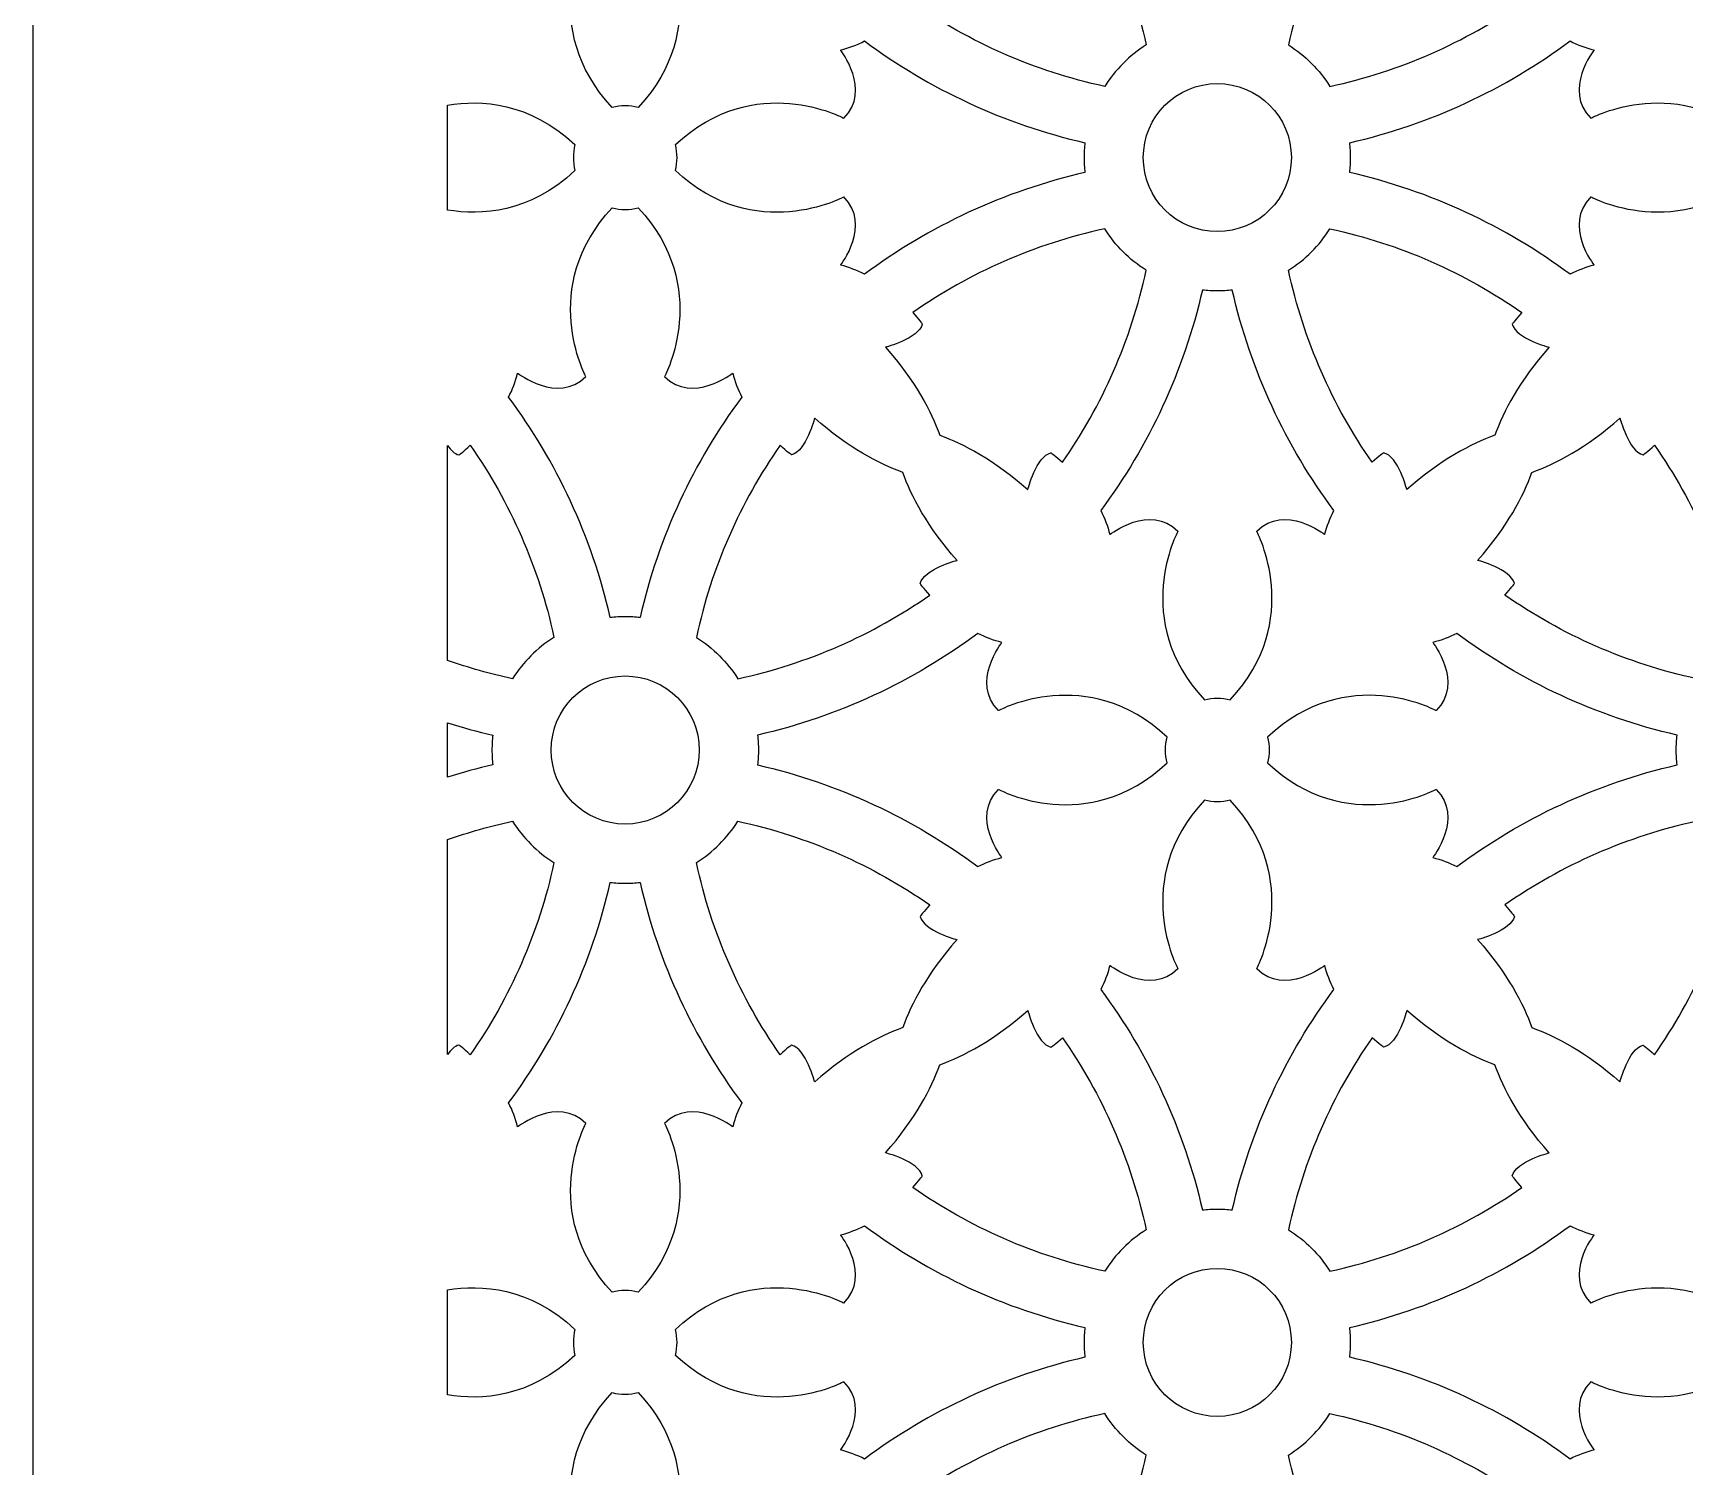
# Model space of a CAD drawing. Header units: centimetres. Extents: x -9.3 to 7.4, y -14.2 to 13.8.
# Drawn here: x -9.303 to -5.749, y -0.43 to 2.652 of the extents above; entities that cross this region are included whole.
import ezdxf

# ---------------------------------------------------------------- set-up
doc = ezdxf.new("R2010")
doc.units = ezdxf.units.CM
doc.header["$MEASUREMENT"] = 0
doc.layers.add('layer 1', color=7, linetype='Continuous')

msp = doc.modelspace()

# ---------------------------------------------------------------- linework, layer by layer
at = {"layer": 'layer 1', "color": 177}
msp.add_open_spline([(-1.66087, 13.84713), (-4.20808, 13.84713), (-6.7553, 13.84713), (-9.30251, 13.84713), (-9.30251, 13.84713), (-9.30251, 5.33379), (-9.30251, -3.17955), (-9.30251, -11.69289), (-9.30251, -11.69289), (-9.30248, -11.69289), (-9.30246, -11.69289), (-9.30244, -11.69289), (-9.30244, -11.69289), (-9.30244, -12.51932), (-9.30244, -13.34575), (-9.30244, -14.17218), (-9.30244, -14.17218), (-9.00527, -14.17218), (-8.7081, -14.17218), (-8.41092, -14.17218), (-8.41092, -14.17218), (-8.41092, -14.04482), (-8.41092, -13.91746), (-8.41092, -13.79009), (-8.41092, -13.79009), (-8.09658, -13.79009), (-7.78223, -13.79009), (-7.46788, -13.79009), (-7.46788, -13.79009), (-7.46788, -13.54122), (-7.46788, -13.29235), (-7.46788, -13.04347), (-7.46788, -13.04347), (-7.34071, -13.04094), (-7.21354, -13.0384), (-7.08637, -13.03586), (-7.08637, -13.03586), (-7.06378, -13.10026), (-7.03419, -13.1561), (-6.98505, -13.20539), (-6.98505, -13.20539), (-6.93693, -13.25366), (-6.88721, -13.28349), (-6.82881, -13.29707), (-6.82881, -13.29707), (-6.75152, -13.31504), (-6.66989, -13.30722), (-6.60784, -13.25309), (-6.60784, -13.25309), (-6.5478, -13.20069), (-6.51316, -13.11678), (-6.50071, -13.03673), (-6.50071, -13.03673), (-6.46518, -13.04032), (-6.43496, -13.03949), (-6.40646, -13.03541), (-6.40646, -13.03541), (-6.26424, -13.01506), (-6.19706, -12.92507), (-6.18506, -12.78937), (-6.18506, -12.78937), (-6.18211, -12.75611), (-6.18446, -12.72328), (-6.19502, -12.69438), (-6.19502, -12.69438), (-6.19278, -12.69494), (-6.19055, -12.6955), (-6.18832, -12.69605), (-6.18832, -12.69605), (-6.13812, -12.71341), (-6.08794, -12.73076), (-6.03775, -12.74811), (-6.03775, -12.74811), (-6.00764, -13.05564), (-5.77016, -13.29507), (-5.48166, -13.29507), (-5.48166, -13.29507), (-5.19316, -13.29507), (-4.95568, -13.05564), (-4.92556, -12.74811), (-4.92556, -12.74811), (-4.87538, -12.73076), (-4.82519, -12.71341), (-4.77501, -12.69605), (-4.77501, -12.69605), (-4.77277, -12.6955), (-4.77053, -12.69494), (-4.76831, -12.69438), (-4.76831, -12.69438), (-4.77887, -12.72328), (-4.78121, -12.75611), (-4.77827, -12.78937), (-4.77827, -12.78937), (-4.76626, -12.92507), (-4.69908, -13.01506), (-4.55686, -13.03541), (-4.55686, -13.03541), (-4.52836, -13.03949), (-4.49814, -13.04032), (-4.46261, -13.03673), (-4.46261, -13.03673), (-4.45017, -13.11678), (-4.41552, -13.20069), (-4.35547, -13.25309), (-4.35547, -13.25309), (-4.29342, -13.30722), (-4.2118, -13.31504), (-4.1345, -13.29707), (-4.1345, -13.29707), (-4.07611, -13.28349), (-4.02638, -13.25366), (-3.97827, -13.20539), (-3.97827, -13.20539), (-3.92913, -13.1561), (-3.89954, -13.10026), (-3.87695, -13.03586), (-3.87695, -13.03586), (-3.74978, -13.0384), (-3.62261, -13.04094), (-3.49544, -13.04347), (-3.49544, -13.04347), (-3.49544, -13.29235), (-3.49544, -13.54122), (-3.49544, -13.79009), (-3.49544, -13.79009), (-3.18109, -13.79009), (-2.86674, -13.79009), (-2.5524, -13.79009), (-2.5524, -13.79009), (-2.5524, -13.91746), (-2.5524, -14.04482), (-2.5524, -14.17218), (-2.5524, -14.17218), (-2.25523, -14.17218), (-1.95805, -14.17218), (-1.66087, -14.17218), (-1.66087, -14.17218), (-1.66087, -13.34575), (-1.66087, -12.51932), (-1.66087, -11.69289), (-1.66087, -11.69289), (-1.66087, -3.17955), (-1.66087, 5.33379), (-1.66087, 13.84713)], degree=3, knots=[0, 0, 0, 0, 0.027027, 0.027027, 0.027027, 0.027027, 0.0540541, 0.0540541, 0.0540541, 0.0540541, 0.0810811, 0.0810811, 0.0810811, 0.0810811, 0.1081081, 0.1081081, 0.1081081, 0.1081081, 0.1351351, 0.1351351, 0.1351351, 0.1351351, 0.1621622, 0.1621622, 0.1621622, 0.1621622, 0.1891892, 0.1891892, 0.1891892, 0.1891892, 0.2162162, 0.2162162, 0.2162162, 0.2162162, 0.2432432, 0.2432432, 0.2432432, 0.2432432, 0.2702703, 0.2702703, 0.2702703, 0.2702703, 0.2972973, 0.2972973, 0.2972973, 0.2972973, 0.3243243, 0.3243243, 0.3243243, 0.3243243, 0.3513514, 0.3513514, 0.3513514, 0.3513514, 0.3783784, 0.3783784, 0.3783784, 0.3783784, 0.4054054, 0.4054054, 0.4054054, 0.4054054, 0.4324324, 0.4324324, 0.4324324, 0.4324324, 0.4594595, 0.4594595, 0.4594595, 0.4594595, 0.4864865, 0.4864865, 0.4864865, 0.4864865, 0.5135135, 0.5135135, 0.5135135, 0.5135135, 0.5405405, 0.5405405, 0.5405405, 0.5405405, 0.5675676, 0.5675676, 0.5675676, 0.5675676, 0.5945946, 0.5945946, 0.5945946, 0.5945946, 0.6216216, 0.6216216, 0.6216216, 0.6216216, 0.6486486, 0.6486486, 0.6486486, 0.6486486, 0.6756757, 0.6756757, 0.6756757, 0.6756757, 0.7027027, 0.7027027, 0.7027027, 0.7027027, 0.7297297, 0.7297297, 0.7297297, 0.7297297, 0.7567568, 0.7567568, 0.7567568, 0.7567568, 0.7837838, 0.7837838, 0.7837838, 0.7837838, 0.8108108, 0.8108108, 0.8108108, 0.8108108, 0.8378378, 0.8378378, 0.8378378, 0.8378378, 0.8648649, 0.8648649, 0.8648649, 0.8648649, 0.8918919, 0.8918919, 0.8918919, 0.8918919, 0.9189189, 0.9189189, 0.9189189, 0.9189189, 0.9459459, 0.9459459, 0.9459459, 0.9459459, 1, 1, 1, 1], dxfattribs=at)
at = {"layer": 'layer 1', "color": 7}
for points, knots in [([(-7.77808, 2.89957), (-7.88133, 3.03852), (-7.95698, 3.1992), (-7.99682, 3.37352), (-7.99682, 3.37352), (-8.00736, 3.37235), (-8.01806, 3.37173), (-8.0289, 3.37173), (-8.0289, 3.37173), (-8.03974, 3.37173), (-8.05045, 3.37235), (-8.06098, 3.37352), (-8.06098, 3.37352), (-8.10081, 3.1992), (-8.17646, 3.03852), (-8.27971, 2.89957), (-8.27971, 2.89957), (-8.27135, 2.88336), (-8.26449, 2.86603), (-8.26021, 2.84787), (-8.26021, 2.84787), (-8.26021, 2.84787), (-8.17405, 2.91566), (-8.11358, 2.85518), (-8.11358, 2.85518), (-8.11358, 2.85518), (-8.21703, 2.66396), (-8.05675, 2.49265), (-8.05675, 2.49265), (-8.03849, 2.49734), (-8.01929, 2.49734), (-8.00103, 2.49265), (-8.00103, 2.49265), (-7.84076, 2.66397), (-7.94422, 2.85518), (-7.94422, 2.85518), (-7.94422, 2.85518), (-7.88374, 2.91566), (-7.7976, 2.84787), (-7.7976, 2.84787), (-7.7976, 2.84787), (-7.79331, 2.86603), (-7.78643, 2.88336), (-7.77808, 2.89957)], [0, 0, 0, 0, 0.0833333, 0.0833333, 0.0833333, 0.0833333, 0.1666667, 0.1666667, 0.1666667, 0.1666667, 0.25, 0.25, 0.25, 0.25, 0.3333333, 0.3333333, 0.3333333, 0.3333333, 0.4166667, 0.4166667, 0.4166667, 0.4166667, 0.5, 0.5, 0.5, 0.5, 0.5833333, 0.5833333, 0.5833333, 0.5833333, 0.6666667, 0.6666667, 0.6666667, 0.6666667, 0.75, 0.75, 0.75, 0.75, 0.8333333, 0.8333333, 0.8333333, 0.8333333, 1, 1, 1, 1]), ([(-6.99751, 2.53784), (-6.97477, 2.57369), (-6.9443, 2.60418), (-6.90843, 2.62691), (-6.90843, 2.62691), (-6.94089, 2.7777), (-7.00302, 2.91746), (-7.0884, 3.03978), (-7.0884, 3.03978), (-7.10297, 3.02656), (-7.11306, 3.01918), (-7.11306, 3.01918), (-7.11306, 3.01918), (-7.14421, 3.02651), (-7.16298, 3.09842), (-7.16298, 3.09842), (-7.16298, 3.09842), (-7.23503, 3.03439), (-7.30128, 3.00004), (-7.35225, 2.98162), (-7.35225, 2.98162), (-7.37065, 2.93066), (-7.40499, 2.86443), (-7.46904, 2.79236), (-7.46904, 2.79236), (-7.46904, 2.79236), (-7.39712, 2.77359), (-7.38978, 2.74243), (-7.38978, 2.74243), (-7.38978, 2.74243), (-7.39716, 2.73236), (-7.41039, 2.71779), (-7.41039, 2.71779), (-7.28805, 2.63241), (-7.14829, 2.57029), (-6.99751, 2.53784)], [0, 0, 0, 0, 0.1, 0.1, 0.1, 0.1, 0.2, 0.2, 0.2, 0.2, 0.3, 0.3, 0.3, 0.3, 0.4, 0.4, 0.4, 0.4, 0.5, 0.5, 0.5, 0.5, 0.6, 0.6, 0.6, 0.6, 0.7, 0.7, 0.7, 0.7, 0.8, 0.8, 0.8, 0.8, 1, 1, 1, 1]), ([(-6.51308, 2.53784), (-6.53581, 2.57369), (-6.56629, 2.60418), (-6.60215, 2.62691), (-6.60215, 2.62691), (-6.56969, 2.7777), (-6.50757, 2.91746), (-6.42219, 3.03978), (-6.42219, 3.03978), (-6.40762, 3.02656), (-6.39755, 3.01918), (-6.39755, 3.01918), (-6.39755, 3.01918), (-6.36639, 3.02651), (-6.34762, 3.09842), (-6.34762, 3.09842), (-6.34762, 3.09842), (-6.27555, 3.03439), (-6.2093, 3.00004), (-6.15835, 2.98162), (-6.15835, 2.98162), (-6.13994, 2.93066), (-6.10559, 2.86443), (-6.04156, 2.79236), (-6.04156, 2.79236), (-6.04156, 2.79236), (-6.11347, 2.77359), (-6.1208, 2.74243), (-6.1208, 2.74243), (-6.1208, 2.74243), (-6.11343, 2.73236), (-6.1002, 2.71779), (-6.1002, 2.71779), (-6.22253, 2.63241), (-6.3623, 2.57029), (-6.51308, 2.53784)], [0, 0, 0, 0, 0.1, 0.1, 0.1, 0.1, 0.2, 0.2, 0.2, 0.2, 0.3, 0.3, 0.3, 0.3, 0.4, 0.4, 0.4, 0.4, 0.5, 0.5, 0.5, 0.5, 0.6, 0.6, 0.6, 0.6, 0.7, 0.7, 0.7, 0.7, 0.8, 0.8, 0.8, 0.8, 1, 1, 1, 1]), ([(-7.04185, 2.38468), (-7.04185, 2.39553), (-7.04123, 2.40622), (-7.04005, 2.41674), (-7.04005, 2.41674), (-7.21439, 2.45657), (-7.37507, 2.53223), (-7.51402, 2.6355), (-7.51402, 2.6355), (-7.53023, 2.62714), (-7.54756, 2.62028), (-7.56572, 2.61598), (-7.56572, 2.61598), (-7.56572, 2.61598), (-7.49792, 2.52985), (-7.5584, 2.46937), (-7.5584, 2.46937), (-7.5584, 2.46937), (-7.7496, 2.5728), (-7.92091, 2.41254), (-7.92091, 2.41254), (-7.91623, 2.39427), (-7.91623, 2.37509), (-7.92093, 2.35682), (-7.92093, 2.35682), (-7.7496, 2.19655), (-7.55841, 2.30001), (-7.55841, 2.30001), (-7.55841, 2.30001), (-7.49792, 2.23953), (-7.56572, 2.15338), (-7.56572, 2.15338), (-7.56572, 2.15338), (-7.54756, 2.1491), (-7.53023, 2.14222), (-7.51402, 2.13387), (-7.51402, 2.13387), (-7.37507, 2.23715), (-7.21439, 2.31279), (-7.04005, 2.35262), (-7.04005, 2.35262), (-7.04123, 2.36315), (-7.04185, 2.37384), (-7.04185, 2.38468)], [0, 0, 0, 0, 0.0833333, 0.0833333, 0.0833333, 0.0833333, 0.1666667, 0.1666667, 0.1666667, 0.1666667, 0.25, 0.25, 0.25, 0.25, 0.3333333, 0.3333333, 0.3333333, 0.3333333, 0.4166667, 0.4166667, 0.4166667, 0.4166667, 0.5, 0.5, 0.5, 0.5, 0.5833333, 0.5833333, 0.5833333, 0.5833333, 0.6666667, 0.6666667, 0.6666667, 0.6666667, 0.75, 0.75, 0.75, 0.75, 0.8333333, 0.8333333, 0.8333333, 0.8333333, 1, 1, 1, 1]), ([(-5.99657, 2.6355), (-6.13551, 2.53223), (-6.2962, 2.45657), (-6.47053, 2.41674), (-6.47053, 2.41674), (-6.46937, 2.40622), (-6.46873, 2.39553), (-6.46873, 2.38468), (-6.46873, 2.38468), (-6.46873, 2.37384), (-6.46937, 2.36315), (-6.47053, 2.35262), (-6.47053, 2.35262), (-6.2962, 2.31279), (-6.13552, 2.23713), (-5.99657, 2.13387), (-5.99657, 2.13387), (-5.98036, 2.14222), (-5.96302, 2.1491), (-5.94486, 2.15338), (-5.94486, 2.15338), (-5.94486, 2.15338), (-6.01268, 2.23953), (-5.95218, 2.30001), (-5.95218, 2.30001), (-5.95218, 2.30001), (-5.76096, 2.19655), (-5.58967, 2.35682), (-5.58967, 2.35682), (-5.59435, 2.37507), (-5.59435, 2.3943), (-5.58967, 2.41255), (-5.58967, 2.41255), (-5.76098, 2.57283), (-5.95218, 2.46937), (-5.95218, 2.46937), (-5.95218, 2.46937), (-6.01268, 2.52985), (-5.94486, 2.61598), (-5.94486, 2.61598), (-5.94486, 2.61598), (-5.96302, 2.62028), (-5.98036, 2.62714), (-5.99657, 2.6355)], [0, 0, 0, 0, 0.0833333, 0.0833333, 0.0833333, 0.0833333, 0.1666667, 0.1666667, 0.1666667, 0.1666667, 0.25, 0.25, 0.25, 0.25, 0.3333333, 0.3333333, 0.3333333, 0.3333333, 0.4166667, 0.4166667, 0.4166667, 0.4166667, 0.5, 0.5, 0.5, 0.5, 0.5833333, 0.5833333, 0.5833333, 0.5833333, 0.6666667, 0.6666667, 0.6666667, 0.6666667, 0.75, 0.75, 0.75, 0.75, 0.8333333, 0.8333333, 0.8333333, 0.8333333, 1, 1, 1, 1]), ([(-6.7553, 2.54388), (-6.84321, 2.54388), (-6.9145, 2.47259), (-6.9145, 2.38468), (-6.9145, 2.38468), (-6.9145, 2.29677), (-6.84321, 2.22549), (-6.7553, 2.22549), (-6.7553, 2.22549), (-6.66739, 2.22549), (-6.5961, 2.29677), (-6.5961, 2.38468), (-6.5961, 2.38468), (-6.5961, 2.47259), (-6.66739, 2.54388), (-6.7553, 2.54388)], [0, 0, 0, 0, 0.2, 0.2, 0.2, 0.2, 0.4, 0.4, 0.4, 0.4, 0.6, 0.6, 0.6, 0.6, 1, 1, 1, 1]), ([(-8.41098, 2.49741), (-8.41098, 2.42227), (-8.41098, 2.34712), (-8.41098, 2.27197), (-8.41098, 2.27197), (-8.33947, 2.25977), (-8.23491, 2.26509), (-8.13687, 2.35682), (-8.13687, 2.35682), (-8.14155, 2.37507), (-8.14155, 2.3943), (-8.13687, 2.41255), (-8.13687, 2.41255), (-8.23492, 2.50428), (-8.33947, 2.50961), (-8.41098, 2.49741)], [0, 0, 0, 0, 0.2, 0.2, 0.2, 0.2, 0.4, 0.4, 0.4, 0.4, 0.6, 0.6, 0.6, 0.6, 1, 1, 1, 1]), ([(-8.27971, 1.86979), (-8.17646, 1.73086), (-8.10081, 1.57016), (-8.06098, 1.39584), (-8.06098, 1.39584), (-8.05045, 1.397), (-8.03975, 1.39764), (-8.0289, 1.39764), (-8.0289, 1.39764), (-8.01806, 1.39764), (-8.00736, 1.397), (-7.99682, 1.39584), (-7.99682, 1.39584), (-7.95698, 1.57016), (-7.88133, 1.73083), (-7.77808, 1.86979), (-7.77808, 1.86979), (-7.78643, 1.88601), (-7.79331, 1.90334), (-7.7976, 1.92151), (-7.7976, 1.92151), (-7.7976, 1.92151), (-7.88374, 1.8537), (-7.94422, 1.91418), (-7.94422, 1.91418), (-7.94422, 1.91418), (-7.84076, 2.1054), (-8.00103, 2.27671), (-8.00103, 2.27671), (-8.0193, 2.27202), (-8.03849, 2.272), (-8.05677, 2.2767), (-8.05677, 2.2767), (-8.21702, 2.10537), (-8.1136, 1.91418), (-8.1136, 1.91418), (-8.1136, 1.91418), (-8.17405, 1.8537), (-8.26021, 1.92151), (-8.26021, 1.92151), (-8.26021, 1.92151), (-8.26449, 1.90334), (-8.27135, 1.88601), (-8.27971, 1.86979)], [0, 0, 0, 0, 0.0833333, 0.0833333, 0.0833333, 0.0833333, 0.1666667, 0.1666667, 0.1666667, 0.1666667, 0.25, 0.25, 0.25, 0.25, 0.3333333, 0.3333333, 0.3333333, 0.3333333, 0.4166667, 0.4166667, 0.4166667, 0.4166667, 0.5, 0.5, 0.5, 0.5, 0.5833333, 0.5833333, 0.5833333, 0.5833333, 0.6666667, 0.6666667, 0.6666667, 0.6666667, 0.75, 0.75, 0.75, 0.75, 0.8333333, 0.8333333, 0.8333333, 0.8333333, 1, 1, 1, 1]), ([(-6.99751, 2.23154), (-6.97477, 2.19566), (-6.9443, 2.16518), (-6.90843, 2.14245), (-6.90843, 2.14245), (-6.94089, 1.99168), (-7.00302, 1.8519), (-7.0884, 1.72957), (-7.0884, 1.72957), (-7.10297, 1.7428), (-7.11306, 1.75018), (-7.11306, 1.75018), (-7.11306, 1.75018), (-7.14421, 1.74287), (-7.16298, 1.67094), (-7.16298, 1.67094), (-7.16298, 1.67094), (-7.23503, 1.73499), (-7.30128, 1.76932), (-7.35225, 1.78773), (-7.35225, 1.78773), (-7.37065, 1.83869), (-7.40499, 1.90495), (-7.46904, 1.977), (-7.46904, 1.977), (-7.46904, 1.977), (-7.39712, 1.99577), (-7.38978, 2.02692), (-7.38978, 2.02692), (-7.38978, 2.02692), (-7.39716, 2.037), (-7.41039, 2.05156), (-7.41039, 2.05156), (-7.28805, 2.13695), (-7.14829, 2.19907), (-6.99751, 2.23154)], [0, 0, 0, 0, 0.1, 0.1, 0.1, 0.1, 0.2, 0.2, 0.2, 0.2, 0.3, 0.3, 0.3, 0.3, 0.4, 0.4, 0.4, 0.4, 0.5, 0.5, 0.5, 0.5, 0.6, 0.6, 0.6, 0.6, 0.7, 0.7, 0.7, 0.7, 0.8, 0.8, 0.8, 0.8, 1, 1, 1, 1]), ([(-6.51308, 2.23154), (-6.53581, 2.19566), (-6.56629, 2.16518), (-6.60215, 2.14245), (-6.60215, 2.14245), (-6.56969, 1.99168), (-6.50757, 1.8519), (-6.42219, 1.72957), (-6.42219, 1.72957), (-6.40762, 1.7428), (-6.39755, 1.75018), (-6.39755, 1.75018), (-6.39755, 1.75018), (-6.36639, 1.74287), (-6.34762, 1.67094), (-6.34762, 1.67094), (-6.34762, 1.67094), (-6.27555, 1.73498), (-6.2093, 1.76932), (-6.15835, 1.78773), (-6.15835, 1.78773), (-6.13994, 1.83869), (-6.10559, 1.90495), (-6.04156, 1.977), (-6.04156, 1.977), (-6.04156, 1.977), (-6.11347, 1.99577), (-6.1208, 2.02692), (-6.1208, 2.02692), (-6.1208, 2.02692), (-6.11343, 2.037), (-6.1002, 2.05156), (-6.1002, 2.05156), (-6.22253, 2.13695), (-6.3623, 2.19909), (-6.51308, 2.23154)], [0, 0, 0, 0, 0.1, 0.1, 0.1, 0.1, 0.2, 0.2, 0.2, 0.2, 0.3, 0.3, 0.3, 0.3, 0.4, 0.4, 0.4, 0.4, 0.5, 0.5, 0.5, 0.5, 0.6, 0.6, 0.6, 0.6, 0.7, 0.7, 0.7, 0.7, 0.8, 0.8, 0.8, 0.8, 1, 1, 1, 1]), ([(-7.0061, 1.62595), (-6.90283, 1.76489), (-6.82718, 1.92559), (-6.78734, 2.09991), (-6.78734, 2.09991), (-6.77681, 2.09875), (-6.76613, 2.09813), (-6.7553, 2.09813), (-6.7553, 2.09813), (-6.74446, 2.09813), (-6.73377, 2.09875), (-6.72324, 2.09991), (-6.72324, 2.09991), (-6.68341, 1.92559), (-6.60775, 1.76489), (-6.50448, 1.62595), (-6.50448, 1.62595), (-6.51284, 1.60974), (-6.5197, 1.59242), (-6.524, 1.57425), (-6.524, 1.57425), (-6.524, 1.57425), (-6.61014, 1.64206), (-6.67062, 1.58158), (-6.67062, 1.58158), (-6.67062, 1.58158), (-6.56716, 1.39036), (-6.72744, 1.21905), (-6.72744, 1.21905), (-6.74569, 1.22375), (-6.76492, 1.22375), (-6.78316, 1.21904), (-6.78316, 1.21904), (-6.94343, 1.39036), (-6.83999, 1.58158), (-6.83999, 1.58158), (-6.83999, 1.58158), (-6.90045, 1.64206), (-6.98659, 1.57425), (-6.98659, 1.57425), (-6.98659, 1.57425), (-6.99088, 1.59242), (-6.99775, 1.60974), (-7.0061, 1.62595)], [0, 0, 0, 0, 0.0833333, 0.0833333, 0.0833333, 0.0833333, 0.1666667, 0.1666667, 0.1666667, 0.1666667, 0.25, 0.25, 0.25, 0.25, 0.3333333, 0.3333333, 0.3333333, 0.3333333, 0.4166667, 0.4166667, 0.4166667, 0.4166667, 0.5, 0.5, 0.5, 0.5, 0.5833333, 0.5833333, 0.5833333, 0.5833333, 0.6666667, 0.6666667, 0.6666667, 0.6666667, 0.75, 0.75, 0.75, 0.75, 0.8333333, 0.8333333, 0.8333333, 0.8333333, 1, 1, 1, 1]), ([(-7.37379, 1.44418), (-7.49613, 1.35881), (-7.6359, 1.29669), (-7.78668, 1.26424), (-7.78668, 1.26424), (-7.80941, 1.30009), (-7.83988, 1.33056), (-7.87572, 1.35328), (-7.87572, 1.35328), (-7.84329, 1.50407), (-7.78115, 1.64383), (-7.69577, 1.76618), (-7.69577, 1.76618), (-7.68121, 1.75294), (-7.67115, 1.74557), (-7.67115, 1.74557), (-7.67115, 1.74557), (-7.63999, 1.7529), (-7.62123, 1.82482), (-7.62123, 1.82482), (-7.62123, 1.82482), (-7.54916, 1.76077), (-7.48291, 1.72643), (-7.43195, 1.70803), (-7.43195, 1.70803), (-7.41353, 1.65707), (-7.37921, 1.59082), (-7.31516, 1.51876), (-7.31516, 1.51876), (-7.31516, 1.51876), (-7.38707, 1.49999), (-7.39441, 1.46884), (-7.39441, 1.46884), (-7.39441, 1.46884), (-7.38703, 1.45875), (-7.37379, 1.44418)], [0, 0, 0, 0, 0.1, 0.1, 0.1, 0.1, 0.2, 0.2, 0.2, 0.2, 0.3, 0.3, 0.3, 0.3, 0.4, 0.4, 0.4, 0.4, 0.5, 0.5, 0.5, 0.5, 0.6, 0.6, 0.6, 0.6, 0.7, 0.7, 0.7, 0.7, 0.8, 0.8, 0.8, 0.8, 1, 1, 1, 1]), ([(-6.13679, 1.44418), (-6.01445, 1.35881), (-5.8747, 1.29669), (-5.7239, 1.26424), (-5.7239, 1.26424), (-5.70119, 1.30009), (-5.67072, 1.33056), (-5.63486, 1.35328), (-5.63486, 1.35328), (-5.66731, 1.50407), (-5.72943, 1.64383), (-5.81481, 1.76618), (-5.81481, 1.76618), (-5.82937, 1.75294), (-5.83945, 1.74557), (-5.83945, 1.74557), (-5.83945, 1.74557), (-5.8706, 1.7529), (-5.88937, 1.82482), (-5.88937, 1.82482), (-5.88937, 1.82482), (-5.96142, 1.76077), (-6.02769, 1.72643), (-6.07863, 1.70803), (-6.07863, 1.70803), (-6.09705, 1.65707), (-6.13139, 1.59082), (-6.19543, 1.51876), (-6.19543, 1.51876), (-6.19543, 1.51876), (-6.12352, 1.49999), (-6.11618, 1.46884), (-6.11618, 1.46884), (-6.11618, 1.46884), (-6.12355, 1.45875), (-6.13679, 1.44418)], [0, 0, 0, 0, 0.1, 0.1, 0.1, 0.1, 0.2, 0.2, 0.2, 0.2, 0.3, 0.3, 0.3, 0.3, 0.4, 0.4, 0.4, 0.4, 0.5, 0.5, 0.5, 0.5, 0.6, 0.6, 0.6, 0.6, 0.7, 0.7, 0.7, 0.7, 0.8, 0.8, 0.8, 0.8, 1, 1, 1, 1]), ([(-8.41098, 1.76564), (-8.41098, 1.61172), (-8.41098, 1.45778), (-8.41098, 1.30385), (-8.41098, 1.30385), (-8.3656, 1.2878), (-8.31892, 1.27453), (-8.27111, 1.26424), (-8.27111, 1.26424), (-8.24839, 1.30009), (-8.21792, 1.33056), (-8.18206, 1.35328), (-8.18206, 1.35328), (-8.21453, 1.50407), (-8.27664, 1.64383), (-8.36202, 1.76618), (-8.36202, 1.76618), (-8.37658, 1.75294), (-8.38666, 1.74557), (-8.38666, 1.74557), (-8.38666, 1.74557), (-8.39592, 1.74776), (-8.40408, 1.75563), (-8.41098, 1.76564)], [0, 0, 0, 0, 0.1428571, 0.1428571, 0.1428571, 0.1428571, 0.2857143, 0.2857143, 0.2857143, 0.2857143, 0.4285714, 0.4285714, 0.4285714, 0.4285714, 0.5714286, 0.5714286, 0.5714286, 0.5714286, 0.7142857, 0.7142857, 0.7142857, 0.7142857, 1, 1, 1, 1]), ([(-7.27016, 0.86027), (-7.40912, 0.96352), (-7.5698, 1.03918), (-7.74414, 1.07901), (-7.74414, 1.07901), (-7.74297, 1.08954), (-7.74234, 1.10024), (-7.74234, 1.11108), (-7.74234, 1.11108), (-7.74234, 1.12192), (-7.74297, 1.13262), (-7.74414, 1.14314), (-7.74414, 1.14314), (-7.5698, 1.18298), (-7.40912, 1.25863), (-7.27016, 1.36188), (-7.27016, 1.36188), (-7.25396, 1.35353), (-7.23664, 1.34666), (-7.21847, 1.34238), (-7.21847, 1.34238), (-7.21847, 1.34238), (-7.28628, 1.25624), (-7.22581, 1.19577), (-7.22581, 1.19577), (-7.22581, 1.19577), (-7.0346, 1.29919), (-6.86328, 1.13894), (-6.86328, 1.13894), (-6.86797, 1.12068), (-6.86795, 1.10149), (-6.86327, 1.08321), (-6.86327, 1.08321), (-7.03459, 0.92295), (-7.2258, 1.02638), (-7.2258, 1.02638), (-7.2258, 1.02638), (-7.28628, 0.96592), (-7.21847, 0.87977), (-7.21847, 0.87977), (-7.21847, 0.87977), (-7.23664, 0.87549), (-7.25396, 0.86863), (-7.27016, 0.86027)], [0, 0, 0, 0, 0.0833333, 0.0833333, 0.0833333, 0.0833333, 0.1666667, 0.1666667, 0.1666667, 0.1666667, 0.25, 0.25, 0.25, 0.25, 0.3333333, 0.3333333, 0.3333333, 0.3333333, 0.4166667, 0.4166667, 0.4166667, 0.4166667, 0.5, 0.5, 0.5, 0.5, 0.5833333, 0.5833333, 0.5833333, 0.5833333, 0.6666667, 0.6666667, 0.6666667, 0.6666667, 0.75, 0.75, 0.75, 0.75, 0.8333333, 0.8333333, 0.8333333, 0.8333333, 1, 1, 1, 1]), ([(-6.24042, 1.36188), (-6.10147, 1.25862), (-5.94079, 1.18298), (-5.76645, 1.14314), (-5.76645, 1.14314), (-5.76763, 1.13262), (-5.76825, 1.12192), (-5.76825, 1.11108), (-5.76825, 1.11108), (-5.76825, 1.10024), (-5.76763, 1.08954), (-5.76645, 1.07901), (-5.76645, 1.07901), (-5.94079, 1.03918), (-6.10146, 0.96352), (-6.24042, 0.86027), (-6.24042, 0.86027), (-6.25662, 0.86863), (-6.27395, 0.87549), (-6.29211, 0.87979), (-6.29211, 0.87979), (-6.29211, 0.87979), (-6.22431, 0.96592), (-6.28479, 1.02641), (-6.28479, 1.02641), (-6.28479, 1.02641), (-6.47602, 0.92295), (-6.64733, 1.08321), (-6.64733, 1.08321), (-6.64264, 1.10147), (-6.64266, 1.12069), (-6.64733, 1.13895), (-6.64733, 1.13895), (-6.476, 1.29922), (-6.28479, 1.19577), (-6.28479, 1.19577), (-6.28479, 1.19577), (-6.22431, 1.25624), (-6.29211, 1.34238), (-6.29211, 1.34238), (-6.29211, 1.34238), (-6.27395, 1.34666), (-6.25662, 1.35353), (-6.24042, 1.36188)], [0, 0, 0, 0, 0.0833333, 0.0833333, 0.0833333, 0.0833333, 0.1666667, 0.1666667, 0.1666667, 0.1666667, 0.25, 0.25, 0.25, 0.25, 0.3333333, 0.3333333, 0.3333333, 0.3333333, 0.4166667, 0.4166667, 0.4166667, 0.4166667, 0.5, 0.5, 0.5, 0.5, 0.5833333, 0.5833333, 0.5833333, 0.5833333, 0.6666667, 0.6666667, 0.6666667, 0.6666667, 0.75, 0.75, 0.75, 0.75, 0.8333333, 0.8333333, 0.8333333, 0.8333333, 1, 1, 1, 1]), ([(-8.0289, 0.95188), (-7.941, 0.95188), (-7.86971, 1.02317), (-7.86971, 1.11108), (-7.86971, 1.11108), (-7.86971, 1.19898), (-7.941, 1.27028), (-8.0289, 1.27028), (-8.0289, 1.27028), (-8.11681, 1.27028), (-8.1881, 1.19898), (-8.1881, 1.11108), (-8.1881, 1.11108), (-8.1881, 1.02317), (-8.11681, 0.95188), (-8.0289, 0.95188)], [0, 0, 0, 0, 0.2, 0.2, 0.2, 0.2, 0.4, 0.4, 0.4, 0.4, 0.6, 0.6, 0.6, 0.6, 1, 1, 1, 1]), ([(-8.41098, 1.16952), (-8.41098, 1.13056), (-8.41098, 1.0916), (-8.41098, 1.05265), (-8.41098, 1.05265), (-8.37906, 1.06267), (-8.34661, 1.07149), (-8.31366, 1.07901), (-8.31366, 1.07901), (-8.31484, 1.08954), (-8.31546, 1.10024), (-8.31546, 1.11108), (-8.31546, 1.11108), (-8.31546, 1.12192), (-8.31484, 1.13262), (-8.31366, 1.14314), (-8.31366, 1.14314), (-8.34661, 1.15068), (-8.37906, 1.15948), (-8.41098, 1.16952)], [0, 0, 0, 0, 0.1666667, 0.1666667, 0.1666667, 0.1666667, 0.3333333, 0.3333333, 0.3333333, 0.3333333, 0.5, 0.5, 0.5, 0.5, 0.6666667, 0.6666667, 0.6666667, 0.6666667, 1, 1, 1, 1]), ([(-6.7553, 0.12403), (-6.76613, 0.12403), (-6.77681, 0.12341), (-6.78734, 0.12224), (-6.78734, 0.12224), (-6.82718, 0.29658), (-6.90283, 0.45726), (-7.0061, 0.59621), (-7.0061, 0.59621), (-6.99775, 0.61242), (-6.99088, 0.62973), (-6.98659, 0.6479), (-6.98659, 0.6479), (-6.98659, 0.6479), (-6.90045, 0.5801), (-6.83999, 0.64057), (-6.83999, 0.64057), (-6.83999, 0.64057), (-6.94343, 0.8318), (-6.78316, 1.00311), (-6.78316, 1.00311), (-6.7649, 0.99841), (-6.74569, 0.9984), (-6.72744, 1.00309), (-6.72744, 1.00309), (-6.56719, 0.83177), (-6.6706, 0.64057), (-6.6706, 0.64057), (-6.6706, 0.64057), (-6.61014, 0.5801), (-6.524, 0.6479), (-6.524, 0.6479), (-6.524, 0.6479), (-6.5197, 0.62973), (-6.51284, 0.61242), (-6.50448, 0.59621), (-6.50448, 0.59621), (-6.60776, 0.45726), (-6.68341, 0.29658), (-6.72324, 0.12224), (-6.72324, 0.12224), (-6.73377, 0.12341), (-6.74446, 0.12403), (-6.7553, 0.12403)], [0, 0, 0, 0, 0.0833333, 0.0833333, 0.0833333, 0.0833333, 0.1666667, 0.1666667, 0.1666667, 0.1666667, 0.25, 0.25, 0.25, 0.25, 0.3333333, 0.3333333, 0.3333333, 0.3333333, 0.4166667, 0.4166667, 0.4166667, 0.4166667, 0.5, 0.5, 0.5, 0.5, 0.5833333, 0.5833333, 0.5833333, 0.5833333, 0.6666667, 0.6666667, 0.6666667, 0.6666667, 0.75, 0.75, 0.75, 0.75, 0.8333333, 0.8333333, 0.8333333, 0.8333333, 1, 1, 1, 1]), ([(-8.41098, 0.91831), (-8.41098, 0.76438), (-8.41098, 0.61045), (-8.41098, 0.45652), (-8.41098, 0.45652), (-8.40408, 0.46652), (-8.39592, 0.4744), (-8.38666, 0.47658), (-8.38666, 0.47658), (-8.38666, 0.47658), (-8.37658, 0.46922), (-8.36202, 0.45598), (-8.36202, 0.45598), (-8.27664, 0.57832), (-8.21453, 0.71809), (-8.18206, 0.86887), (-8.18206, 0.86887), (-8.21792, 0.8916), (-8.24839, 0.92207), (-8.27111, 0.95792), (-8.27111, 0.95792), (-8.31892, 0.94764), (-8.3656, 0.93436), (-8.41098, 0.91831)], [0, 0, 0, 0, 0.1428571, 0.1428571, 0.1428571, 0.1428571, 0.2857143, 0.2857143, 0.2857143, 0.2857143, 0.4285714, 0.4285714, 0.4285714, 0.4285714, 0.5714286, 0.5714286, 0.5714286, 0.5714286, 0.7142857, 0.7142857, 0.7142857, 0.7142857, 1, 1, 1, 1]), ([(-7.37379, 0.77796), (-7.49613, 0.86334), (-7.6359, 0.92546), (-7.78668, 0.95792), (-7.78668, 0.95792), (-7.80941, 0.92207), (-7.83988, 0.8916), (-7.87572, 0.86887), (-7.87572, 0.86887), (-7.84329, 0.71809), (-7.78115, 0.57832), (-7.69577, 0.45598), (-7.69577, 0.45598), (-7.68121, 0.46922), (-7.67115, 0.47658), (-7.67115, 0.47658), (-7.67115, 0.47658), (-7.63999, 0.46926), (-7.62123, 0.39734), (-7.62123, 0.39734), (-7.62123, 0.39734), (-7.54916, 0.46138), (-7.48291, 0.49573), (-7.43195, 0.51413), (-7.43195, 0.51413), (-7.41353, 0.56509), (-7.37921, 0.63134), (-7.31516, 0.7034), (-7.31516, 0.7034), (-7.31516, 0.7034), (-7.38707, 0.72217), (-7.39441, 0.75332), (-7.39441, 0.75332), (-7.39441, 0.75332), (-7.38703, 0.7634), (-7.37379, 0.77796)], [0, 0, 0, 0, 0.1, 0.1, 0.1, 0.1, 0.2, 0.2, 0.2, 0.2, 0.3, 0.3, 0.3, 0.3, 0.4, 0.4, 0.4, 0.4, 0.5, 0.5, 0.5, 0.5, 0.6, 0.6, 0.6, 0.6, 0.7, 0.7, 0.7, 0.7, 0.8, 0.8, 0.8, 0.8, 1, 1, 1, 1]), ([(-6.13678, 0.77796), (-6.01445, 0.86334), (-5.8747, 0.92546), (-5.7239, 0.95792), (-5.7239, 0.95792), (-5.70119, 0.92207), (-5.67072, 0.8916), (-5.63486, 0.86887), (-5.63486, 0.86887), (-5.66731, 0.71809), (-5.72943, 0.57832), (-5.81481, 0.45598), (-5.81481, 0.45598), (-5.82937, 0.46922), (-5.83945, 0.47658), (-5.83945, 0.47658), (-5.83945, 0.47658), (-5.8706, 0.46926), (-5.88937, 0.39734), (-5.88937, 0.39734), (-5.88937, 0.39734), (-5.96142, 0.46138), (-6.02769, 0.49573), (-6.07863, 0.51413), (-6.07863, 0.51413), (-6.09705, 0.56509), (-6.13139, 0.63134), (-6.19543, 0.7034), (-6.19543, 0.7034), (-6.19543, 0.7034), (-6.12352, 0.72217), (-6.11618, 0.75332), (-6.11618, 0.75332), (-6.11618, 0.75332), (-6.12355, 0.7634), (-6.13678, 0.77796)], [0, 0, 0, 0, 0.1, 0.1, 0.1, 0.1, 0.2, 0.2, 0.2, 0.2, 0.3, 0.3, 0.3, 0.3, 0.4, 0.4, 0.4, 0.4, 0.5, 0.5, 0.5, 0.5, 0.6, 0.6, 0.6, 0.6, 0.7, 0.7, 0.7, 0.7, 0.8, 0.8, 0.8, 0.8, 1, 1, 1, 1]), ([(-7.77808, 0.35236), (-7.88133, 0.49131), (-7.95698, 0.652), (-7.99682, 0.82631), (-7.99682, 0.82631), (-8.00736, 0.82515), (-8.01806, 0.82452), (-8.0289, 0.82452), (-8.0289, 0.82452), (-8.03975, 0.82452), (-8.05045, 0.82515), (-8.06098, 0.82631), (-8.06098, 0.82631), (-8.10081, 0.652), (-8.17646, 0.49131), (-8.27971, 0.35236), (-8.27971, 0.35236), (-8.27135, 0.33614), (-8.26449, 0.31882), (-8.26021, 0.30064), (-8.26021, 0.30064), (-8.26021, 0.30064), (-8.17405, 0.36845), (-8.11358, 0.30797), (-8.11358, 0.30797), (-8.11358, 0.30797), (-8.21703, 0.11675), (-8.05675, -0.05455), (-8.05675, -0.05455), (-8.03849, -0.04986), (-8.01929, -0.04986), (-8.00103, -0.05455), (-8.00103, -0.05455), (-7.84076, 0.11676), (-7.94422, 0.30797), (-7.94422, 0.30797), (-7.94422, 0.30797), (-7.88374, 0.36845), (-7.7976, 0.30064), (-7.7976, 0.30064), (-7.7976, 0.30064), (-7.79331, 0.31882), (-7.78643, 0.33615), (-7.77808, 0.35236)], [0, 0, 0, 0, 0.0833333, 0.0833333, 0.0833333, 0.0833333, 0.1666667, 0.1666667, 0.1666667, 0.1666667, 0.25, 0.25, 0.25, 0.25, 0.3333333, 0.3333333, 0.3333333, 0.3333333, 0.4166667, 0.4166667, 0.4166667, 0.4166667, 0.5, 0.5, 0.5, 0.5, 0.5833333, 0.5833333, 0.5833333, 0.5833333, 0.6666667, 0.6666667, 0.6666667, 0.6666667, 0.75, 0.75, 0.75, 0.75, 0.8333333, 0.8333333, 0.8333333, 0.8333333, 1, 1, 1, 1]), ([(-6.99751, -0.00937), (-6.97477, 0.02649), (-6.9443, 0.05697), (-6.90843, 0.0797), (-6.90843, 0.0797), (-6.94089, 0.23048), (-7.00302, 0.37023), (-7.0884, 0.49258), (-7.0884, 0.49258), (-7.10297, 0.47935), (-7.11306, 0.47198), (-7.11306, 0.47198), (-7.11306, 0.47198), (-7.14421, 0.47929), (-7.16298, 0.55122), (-7.16298, 0.55122), (-7.16298, 0.55122), (-7.23503, 0.48717), (-7.30128, 0.45283), (-7.35225, 0.43442), (-7.35225, 0.43442), (-7.37065, 0.38346), (-7.40499, 0.3172), (-7.46904, 0.24515), (-7.46904, 0.24515), (-7.46904, 0.24515), (-7.39712, 0.22639), (-7.38978, 0.19523), (-7.38978, 0.19523), (-7.38978, 0.19523), (-7.39716, 0.18515), (-7.41039, 0.17058), (-7.41039, 0.17058), (-7.28805, 0.0852), (-7.14829, 0.02309), (-6.99751, -0.00937)], [0, 0, 0, 0, 0.1, 0.1, 0.1, 0.1, 0.2, 0.2, 0.2, 0.2, 0.3, 0.3, 0.3, 0.3, 0.4, 0.4, 0.4, 0.4, 0.5, 0.5, 0.5, 0.5, 0.6, 0.6, 0.6, 0.6, 0.7, 0.7, 0.7, 0.7, 0.8, 0.8, 0.8, 0.8, 1, 1, 1, 1]), ([(-6.51308, -0.00937), (-6.53581, 0.02649), (-6.56629, 0.05697), (-6.60215, 0.0797), (-6.60215, 0.0797), (-6.56969, 0.23048), (-6.50757, 0.37023), (-6.42219, 0.49258), (-6.42219, 0.49258), (-6.40762, 0.47935), (-6.39755, 0.47197), (-6.39755, 0.47197), (-6.39755, 0.47197), (-6.36639, 0.47929), (-6.34762, 0.55122), (-6.34762, 0.55122), (-6.34762, 0.55122), (-6.27555, 0.48717), (-6.2093, 0.45283), (-6.15835, 0.43442), (-6.15835, 0.43442), (-6.13994, 0.38346), (-6.10559, 0.3172), (-6.04156, 0.24515), (-6.04156, 0.24515), (-6.04156, 0.24515), (-6.11347, 0.22639), (-6.1208, 0.19523), (-6.1208, 0.19523), (-6.1208, 0.19523), (-6.11343, 0.18514), (-6.1002, 0.17058), (-6.1002, 0.17058), (-6.22253, 0.0852), (-6.3623, 0.02309), (-6.51308, -0.00937)], [0, 0, 0, 0, 0.1, 0.1, 0.1, 0.1, 0.2, 0.2, 0.2, 0.2, 0.3, 0.3, 0.3, 0.3, 0.4, 0.4, 0.4, 0.4, 0.5, 0.5, 0.5, 0.5, 0.6, 0.6, 0.6, 0.6, 0.7, 0.7, 0.7, 0.7, 0.8, 0.8, 0.8, 0.8, 1, 1, 1, 1]), ([(-7.51402, -0.41333), (-7.37507, -0.31007), (-7.21439, -0.23443), (-7.04005, -0.19458), (-7.04005, -0.19458), (-7.04123, -0.18407), (-7.04185, -0.17337), (-7.04185, -0.16253), (-7.04185, -0.16253), (-7.04185, -0.15169), (-7.04123, -0.14099), (-7.04005, -0.13047), (-7.04005, -0.13047), (-7.21439, -0.09063), (-7.37507, -0.01499), (-7.51402, 0.08829), (-7.51402, 0.08829), (-7.53023, 0.07993), (-7.54756, 0.07306), (-7.56572, 0.06878), (-7.56572, 0.06878), (-7.56572, 0.06878), (-7.49792, -0.01736), (-7.5584, -0.07784), (-7.5584, -0.07784), (-7.5584, -0.07784), (-7.7496, 0.02559), (-7.92091, -0.13468), (-7.92091, -0.13468), (-7.91623, -0.15294), (-7.91623, -0.17213), (-7.92093, -0.1904), (-7.92093, -0.1904), (-7.7496, -0.35066), (-7.55841, -0.24721), (-7.55841, -0.24721), (-7.55841, -0.24721), (-7.49792, -0.30769), (-7.56572, -0.39383), (-7.56572, -0.39383), (-7.56572, -0.39383), (-7.54756, -0.39813), (-7.53023, -0.40498), (-7.51402, -0.41333)], [0, 0, 0, 0, 0.0833333, 0.0833333, 0.0833333, 0.0833333, 0.1666667, 0.1666667, 0.1666667, 0.1666667, 0.25, 0.25, 0.25, 0.25, 0.3333333, 0.3333333, 0.3333333, 0.3333333, 0.4166667, 0.4166667, 0.4166667, 0.4166667, 0.5, 0.5, 0.5, 0.5, 0.5833333, 0.5833333, 0.5833333, 0.5833333, 0.6666667, 0.6666667, 0.6666667, 0.6666667, 0.75, 0.75, 0.75, 0.75, 0.8333333, 0.8333333, 0.8333333, 0.8333333, 1, 1, 1, 1]), ([(-6.46873, -0.16253), (-6.46873, -0.17337), (-6.46937, -0.18407), (-6.47053, -0.19458), (-6.47053, -0.19458), (-6.2962, -0.23443), (-6.13552, -0.31008), (-5.99657, -0.41333), (-5.99657, -0.41333), (-5.98036, -0.40498), (-5.96302, -0.39813), (-5.94486, -0.39383), (-5.94486, -0.39383), (-5.94486, -0.39383), (-6.01268, -0.30769), (-5.95218, -0.2472), (-5.95218, -0.2472), (-5.95218, -0.2472), (-5.76096, -0.35066), (-5.58967, -0.19039), (-5.58967, -0.19039), (-5.59435, -0.17213), (-5.59435, -0.15291), (-5.58967, -0.13465), (-5.58967, -0.13465), (-5.76098, 0.02561), (-5.95218, -0.07784), (-5.95218, -0.07784), (-5.95218, -0.07784), (-6.01268, -0.01736), (-5.94486, 0.06878), (-5.94486, 0.06878), (-5.94486, 0.06878), (-5.96302, 0.07306), (-5.98036, 0.07993), (-5.99657, 0.08829), (-5.99657, 0.08829), (-6.13551, -0.01499), (-6.2962, -0.09063), (-6.47053, -0.13047), (-6.47053, -0.13047), (-6.46937, -0.14099), (-6.46873, -0.15169), (-6.46873, -0.16253)], [0, 0, 0, 0, 0.0833333, 0.0833333, 0.0833333, 0.0833333, 0.1666667, 0.1666667, 0.1666667, 0.1666667, 0.25, 0.25, 0.25, 0.25, 0.3333333, 0.3333333, 0.3333333, 0.3333333, 0.4166667, 0.4166667, 0.4166667, 0.4166667, 0.5, 0.5, 0.5, 0.5, 0.5833333, 0.5833333, 0.5833333, 0.5833333, 0.6666667, 0.6666667, 0.6666667, 0.6666667, 0.75, 0.75, 0.75, 0.75, 0.8333333, 0.8333333, 0.8333333, 0.8333333, 1, 1, 1, 1]), ([(-6.9145, -0.16253), (-6.9145, -0.25044), (-6.84321, -0.32173), (-6.7553, -0.32173), (-6.7553, -0.32173), (-6.66739, -0.32173), (-6.5961, -0.25044), (-6.5961, -0.16253), (-6.5961, -0.16253), (-6.5961, -0.07461), (-6.66739, -0.00332), (-6.7553, -0.00332), (-6.7553, -0.00332), (-6.84321, -0.00332), (-6.9145, -0.07461), (-6.9145, -0.16253)], [0, 0, 0, 0, 0.2, 0.2, 0.2, 0.2, 0.4, 0.4, 0.4, 0.4, 0.6, 0.6, 0.6, 0.6, 1, 1, 1, 1]), ([(-8.41098, -0.0498), (-8.41098, -0.12494), (-8.41098, -0.20009), (-8.41098, -0.27524), (-8.41098, -0.27524), (-8.33947, -0.28745), (-8.23491, -0.28213), (-8.13687, -0.19039), (-8.13687, -0.19039), (-8.14155, -0.17213), (-8.14155, -0.15291), (-8.13687, -0.13465), (-8.13687, -0.13465), (-8.23492, -0.04292), (-8.33947, -0.03759), (-8.41098, -0.0498)], [0, 0, 0, 0, 0.2, 0.2, 0.2, 0.2, 0.4, 0.4, 0.4, 0.4, 0.6, 0.6, 0.6, 0.6, 1, 1, 1, 1]), ([(-8.27971, -0.67742), (-8.17646, -0.81636), (-8.10081, -0.97705), (-8.06098, -1.15136), (-8.06098, -1.15136), (-8.05045, -1.15019), (-8.03975, -1.14957), (-8.0289, -1.14957), (-8.0289, -1.14957), (-8.01806, -1.14957), (-8.00736, -1.15019), (-7.99682, -1.15136), (-7.99682, -1.15136), (-7.95698, -0.97705), (-7.88133, -0.81637), (-7.77808, -0.67742), (-7.77808, -0.67742), (-7.78643, -0.6612), (-7.79331, -0.64387), (-7.7976, -0.6257), (-7.7976, -0.6257), (-7.7976, -0.6257), (-7.88374, -0.69351), (-7.94422, -0.63303), (-7.94422, -0.63303), (-7.94422, -0.63303), (-7.84076, -0.4418), (-8.00103, -0.2705), (-8.00103, -0.2705), (-8.0193, -0.27519), (-8.03849, -0.27521), (-8.05677, -0.27051), (-8.05677, -0.27051), (-8.21702, -0.44183), (-8.1136, -0.63303), (-8.1136, -0.63303), (-8.1136, -0.63303), (-8.17405, -0.69351), (-8.26021, -0.6257), (-8.26021, -0.6257), (-8.26021, -0.6257), (-8.26449, -0.64387), (-8.27135, -0.6612), (-8.27971, -0.67742)], [0, 0, 0, 0, 0.0833333, 0.0833333, 0.0833333, 0.0833333, 0.1666667, 0.1666667, 0.1666667, 0.1666667, 0.25, 0.25, 0.25, 0.25, 0.3333333, 0.3333333, 0.3333333, 0.3333333, 0.4166667, 0.4166667, 0.4166667, 0.4166667, 0.5, 0.5, 0.5, 0.5, 0.5833333, 0.5833333, 0.5833333, 0.5833333, 0.6666667, 0.6666667, 0.6666667, 0.6666667, 0.75, 0.75, 0.75, 0.75, 0.8333333, 0.8333333, 0.8333333, 0.8333333, 1, 1, 1, 1]), ([(-6.99751, -0.31568), (-6.97477, -0.35154), (-6.9443, -0.38202), (-6.90843, -0.40475), (-6.90843, -0.40475), (-6.94089, -0.55554), (-7.00302, -0.6953), (-7.0884, -0.81764), (-7.0884, -0.81764), (-7.10297, -0.80441), (-7.11306, -0.79703), (-7.11306, -0.79703), (-7.11306, -0.79703), (-7.14421, -0.80436), (-7.16298, -0.87628), (-7.16298, -0.87628), (-7.16298, -0.87628), (-7.23503, -0.81222), (-7.30128, -0.77788), (-7.35225, -0.75948), (-7.35225, -0.75948), (-7.37065, -0.70852), (-7.40499, -0.64225), (-7.46904, -0.5702), (-7.46904, -0.5702), (-7.46904, -0.5702), (-7.39712, -0.55144), (-7.38978, -0.52028), (-7.38978, -0.52028), (-7.38978, -0.52028), (-7.39716, -0.5102), (-7.41039, -0.49565), (-7.41039, -0.49565), (-7.28805, -0.41025), (-7.14829, -0.34814), (-6.99751, -0.31568)], [0, 0, 0, 0, 0.1, 0.1, 0.1, 0.1, 0.2, 0.2, 0.2, 0.2, 0.3, 0.3, 0.3, 0.3, 0.4, 0.4, 0.4, 0.4, 0.5, 0.5, 0.5, 0.5, 0.6, 0.6, 0.6, 0.6, 0.7, 0.7, 0.7, 0.7, 0.8, 0.8, 0.8, 0.8, 1, 1, 1, 1]), ([(-6.51308, -0.31568), (-6.53581, -0.35154), (-6.56629, -0.38202), (-6.60215, -0.40475), (-6.60215, -0.40475), (-6.56969, -0.55554), (-6.50757, -0.6953), (-6.42219, -0.81764), (-6.42219, -0.81764), (-6.40762, -0.80441), (-6.39755, -0.79703), (-6.39755, -0.79703), (-6.39755, -0.79703), (-6.36639, -0.80436), (-6.34762, -0.87628), (-6.34762, -0.87628), (-6.34762, -0.87628), (-6.27555, -0.81222), (-6.2093, -0.77788), (-6.15835, -0.75948), (-6.15835, -0.75948), (-6.13994, -0.70852), (-6.10559, -0.64225), (-6.04156, -0.5702), (-6.04156, -0.5702), (-6.04156, -0.5702), (-6.11347, -0.55144), (-6.1208, -0.52028), (-6.1208, -0.52028), (-6.1208, -0.52028), (-6.11343, -0.5102), (-6.1002, -0.49565), (-6.1002, -0.49565), (-6.22253, -0.41025), (-6.3623, -0.34814), (-6.51308, -0.31568)], [0, 0, 0, 0, 0.1, 0.1, 0.1, 0.1, 0.2, 0.2, 0.2, 0.2, 0.3, 0.3, 0.3, 0.3, 0.4, 0.4, 0.4, 0.4, 0.5, 0.5, 0.5, 0.5, 0.6, 0.6, 0.6, 0.6, 0.7, 0.7, 0.7, 0.7, 0.8, 0.8, 0.8, 0.8, 1, 1, 1, 1])]:
    msp.add_open_spline(points, degree=3, knots=knots, dxfattribs=at)

doc.saveas('drawing.dxf')
